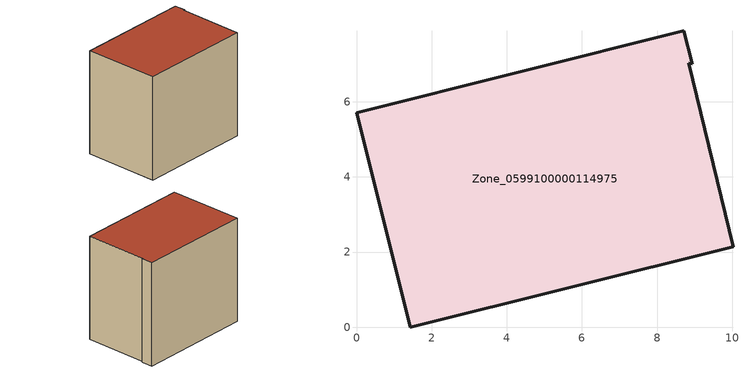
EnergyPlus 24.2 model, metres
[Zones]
Zone_0599100000114975
 floor ground (C_G): 8.93,7.02 8.85,7.02 10.02,2.14 1.43,0 0,5.71 8.71,7.89 z0
 wall outside (C_F): 8.93,7.02 8.71,7.89 0,5.71 1.43,0 10.02,2.14 8.85,7.02 8.93,7.02 z0:8.13
 roof outside (C_R): 8.85,7.02 8.93,7.02 8.71,7.89 0,5.71 1.43,0 10.02,2.14 z8.13
[BUILDING]
Pand.0599100000114975: North Axis=0; Terrain=City; Loads Convergence Tolerance Value=0.04; Temperature Convergence Tolerance Value=0.4; Solar Distribution=FullExterior; Maximum Number of Warmup Days=25; Minimum Number of Warmup Days=1
[Site:Location]
Rotterdam.The.Hague.AP_ZH_NLD Design_Conditions: Latitude=51.96; Longitude=4.45; Time Zone=1; Elevation=-4.5
[SITE:GROUNDTEMPERATURE:BUILDINGSURFACE]
18, 18, 18, 18, 18, 18, 18, 18, 18, 18, 18, 18
[MATERIAL] Thermal Absorptance=0.9; Solar Absorptance=0.7; Visible Absorptance=0.7
Name | Roughness | Thickness | Conductivity | Density | Specific Heat
G.TI.1965-1974 | MediumSmooth | 0.15 | 0.882353 | 540 | 1210
F.TI.1965-1974 | Rough | 0.3 | 0.697674 | 1920 | 840
R.TI.1965-1974 | MediumRough | 0.2 | 0.232558 | 1500 | 1000
[CONSTRUCTION]
C_G: G.TI.1965-1974
C_F: F.TI.1965-1974
C_R: R.TI.1965-1974
[ZONE]
Zone_0599100000114975: Type=1; Multiplier=1; Ceiling Height=Autocalculate; Volume=Autocalculate; Floor Area=autocalculate; Part of Total Floor Area=Yes
[ZONEINFILTRATION:DESIGNFLOWRATE]
Infil_Zone_0599100000114975: Zone or ZoneList or Space or SpaceList=Zone_0599100000114975; Schedule=AlwaysOn; Design Flow Rate Calculation Method=Flow/Area; Flow Rate per Floor Area=0.003; Constant Term Coefficient=1; Temperature Term Coefficient=0; Velocity Term Coefficient=0; Velocity Squared Term Coefficient=0
[HVACTEMPLATE:ZONE:IDEALLOADSAIRSYSTEM]
Zone_0599100000114975: Maximum Heating Supply Air Temperature=50; Minimum Cooling Supply Air Temperature=13; Maximum Heating Supply Air Humidity Ratio=0.0156; Minimum Cooling Supply Air Humidity Ratio=0.0077; Heating Limit=NoLimit; Cooling Limit=NoLimit; Dehumidification Control Type=ConstantSensibleHeatRatio; Cooling Sensible Heat Ratio=0.7; Dehumidification Setpoint=60; Humidification Control Type=None; Humidification Setpoint=30; Outdoor Air Method=None; Outdoor Air Flow Rate per Person=0.00944; Outdoor Air Flow Rate per Zone Floor Area=0; Outdoor Air Flow Rate per Zone=0; Demand Controlled Ventilation Type=None; Outdoor Air Economizer Type=NoEconomizer; Heat Recovery Type=None; Sensible Heat Recovery Effectiveness=0.7; Latent Heat Recovery Effectiveness=0.65
[ZONECONTROL:THERMOSTAT]
ThermostatControl_Zone_0599100000114975: Zone or ZoneList=Zone_0599100000114975; Control Type Schedule=DualSetpointControlType; Control 1=Thermostat_Zone_0599100000114975; Temperature Difference Between Cutout And Setpoint=0
[THERMOSTATSETPOINT:DUALSETPOINT]
Thermostat_Zone_0599100000114975: Heating Setpoint Temperature Schedule=HeatingSetpoint_Zone_0599100000114975; Cooling Setpoint Temperature Schedule=CoolingSetpoint_Zone_0599100000114975
[SCHEDULE:COMPACT]
HeatingSetpoint_Zone_0599100000114975: Through: 12/31, For: AllDays, Until: 24:00, 21
CoolingSetpoint_Zone_0599100000114975: Through: 12/31, For: AllDays, Until: 24:00, 24
DualSetpointControlType: Through: 12/31, For: AllDays, Until: 24:00, 4
AlwaysOn: Through: 12/31, For: AllDays, Until: 24:00, 1
